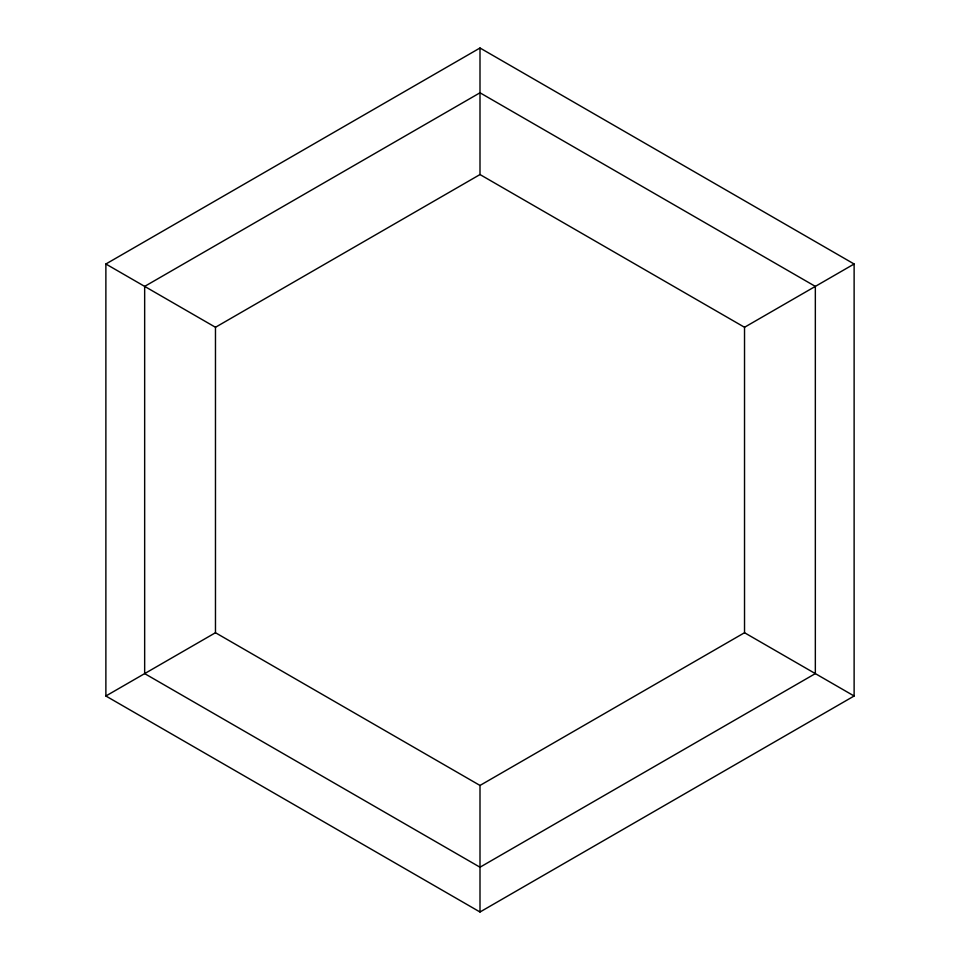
<?xml version="1.0" encoding="UTF-8"?>
<svg xmlns="http://www.w3.org/2000/svg" width="960" height="960" viewBox="0 0 960 960"><rect width="100%" height="100%" fill="white"/><g stroke="black" fill="none" stroke-linecap="round" stroke-linejoin="round"><path stroke-width="1.44" d="M105.876 264L480 48L854.124 264L854.124 696L480 912L105.876 696L105.876 264L215.472 327.276L215.472 632.724L480 785.448L744.528 632.724L744.528 327.276L480 174.552L215.472 327.276M105.876 696L215.472 632.724M744.528 327.276L854.124 264M744.528 632.724L854.124 696M480 48L480 174.552M480 785.448L480 912M480 92.784L144.66 286.392L144.66 673.608L480 867.216L815.34 673.608L815.34 286.392L480 92.784"/></g></svg>
